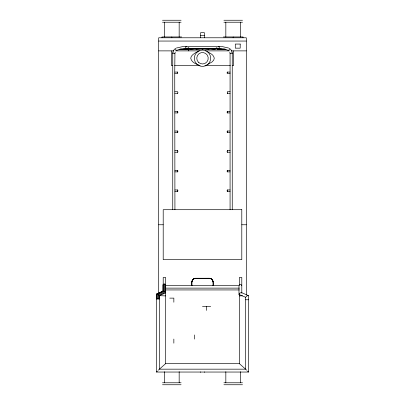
<?xml version="1.0" encoding="UTF-8"?>
<svg xmlns="http://www.w3.org/2000/svg" width="405" height="405" viewBox="0 0 405 405"><rect width="100%" height="100%" fill="white"/><g stroke="black" fill="none" stroke-linecap="round" stroke-linejoin="round"><path stroke-width="0.61" d="M213.06 285.672C213.693 282.953 213.101 278.26 209.441 278.26L195.559 278.26C191.838 278.215 191.195 282.898 191.859 285.672M192.355 280.113L191.859 281.966L192.937 279.344L191.97 281.49L191.94 285.672M192.684 279.759L194.172 278.62L195.559 278.346L209.927 278.291L211.643 279.096M246.599 370.16L245.602 369.168L245.602 297.265L238.975 294.47L239.694 293.159L241.37 292.542L248.478 295.67L248.478 372.043L156.522 372.043L156.522 294.136L163.256 290.972L164.926 291.544L165.66 292.856L159.398 295.67L159.398 369.168L158.401 370.16M174.925 93.277L177.714 93.277L177.916 92.472L177.689 91.722L174.925 91.722M174.925 112.924L177.714 112.924L177.916 112.124L177.689 111.37L174.925 111.37M174.925 132.577L177.714 132.577L177.916 131.772L177.689 131.018L174.925 131.018M174.925 152.224L177.714 152.224L177.916 151.419L177.689 150.67L174.925 150.67M174.925 171.872L177.714 171.872L177.916 171.067L177.689 170.318L174.925 170.318M174.925 191.519L177.714 191.519L177.916 190.72L177.689 189.965L174.925 189.965M172.743 209.704L172.743 53.035L173.198 51.243L174.16 49.607L175.492 48.428L175.826 49.972L176.307 50.367L176.884 50.038M174.925 209.704L174.737 72.824L174.925 53.369L175.213 52.23M210.403 278.387L209.441 278.346L209.922 278.296M230.075 72.075L227.311 72.075L227.083 72.824L227.286 73.629L230.075 73.629M230.075 111.37L227.311 111.37L227.083 112.124L227.286 112.924L230.075 112.924M230.075 131.018L227.311 131.018L227.083 131.772L227.286 132.577L230.075 132.577M230.075 150.67L227.311 150.67L227.083 151.419L227.286 152.224L230.075 152.224M230.075 170.318L227.311 170.318L227.083 171.067L227.286 171.872L230.075 171.872M230.075 189.965L227.311 189.965L227.083 190.72L227.286 191.519L230.075 191.519M216.797 48.676L217.014 47.825L216.24 47.901L215.698 48.706M245.602 297.265L247.485 295.574L248.478 295.67M239.34 285.672L165.66 285.672L165.539 284.791L164.926 284.148L164.055 283.986L163.256 284.371L162.83 285.155L162.83 291.301L156.522 294.136M218.341 46.965L218.665 46.524L222.279 46.595L228.653 48.048M211.648 279.091L213.02 281.004L213.141 285.672M186.644 48.311L185.895 48.676L185.566 48.241L185.92 46.499L219.08 46.499L219.434 48.241L218.695 48.706L218.356 48.311M239.087 285.328L239.694 284.68L240.565 284.512L241.37 284.892L241.795 285.672M212.063 279.344L213.141 281.966L212.377 279.713M156.522 372.043L157.515 371.051M177.344 72.409L177.689 72.075L177.714 73.629L174.925 73.629M177.344 111.709L177.689 111.37M177.344 131.357L177.689 131.018M177.344 151.004L177.689 150.67M177.344 170.657L177.689 170.318M177.344 190.304L177.689 189.965M165.66 363.619L159.398 369.168L245.602 369.168L239.34 363.619L165.66 363.619L165.66 277.486L163.205 277.486L163.205 285.039M162.83 291.301L163.256 290.972L163.256 284.371M230.075 91.722L227.311 91.722L227.286 93.277L227.64 93.023M227.286 112.924L227.64 112.671M227.286 132.577L227.64 132.319M227.286 152.224L227.64 151.966M227.286 171.872L227.64 171.619M227.286 191.519L227.64 191.266M193.357 279.096L195.559 278.26L194.137 278.539M198.177 51.546L195.696 52.589L192.917 54.559L191.307 56.335L190.725 58.244C191.332 61.99 195.372 63.787 198.516 64.896M206.823 64.942L212.083 61.93L213.693 60.153L214.275 58.244C213.86 54.786 210.266 53.323 207.633 51.865M176.347 48.048L182.721 46.595L186.335 46.524L186.659 46.965M177.228 50.164L180.19 49.283M232.257 53.095L230.075 53.369L229.787 52.23M195.929 49.238L202.5 48.423L206.216 48.539M189.302 48.706L188.76 47.901L187.986 47.825L188.203 48.676M215.698 48.863L202.5 48.423L189.808 49.238L215.192 49.238L202.5 48.423L198.784 48.539M184.553 49.238L188.269 49.071M189.505 49.015L202.5 48.423L215.688 48.914M180.519 49.238L188.057 48.959M189.312 48.914L202.5 48.423L215.495 49.015M239.34 295.903L242.473 295.787M180.498 49.157L188.041 48.904M189.302 48.863L202.5 48.423L209.071 49.238M180.215 49.142L181.455 49.101M182.69 49.061L188.264 48.878M189.499 48.838L194.451 48.681M231.842 53.04L232.257 53.035L232.257 209.704M162.516 20.25L181.081 20.25M223.919 20.25L242.484 20.25M162.516 22.224L181.081 22.224M223.919 22.224L242.484 22.224M200.617 35.417L204.383 35.417M181.622 36.956L161.975 36.956L161.975 37.776M223.378 36.956L243.025 36.956L243.025 37.776M158.699 41.052L246.301 41.052M179 49.238L188.057 49.238M216.943 49.238L226 49.238M158.699 50.878L173.826 50.878M175.557 50.878L199.513 50.878M205.487 50.878L229.443 50.878M231.174 50.878L246.301 50.878M172.449 65.615L171.391 65.615L171.391 50.878M174.666 65.615L200.1 65.615M204.9 65.615L230.334 65.615M232.551 65.615L233.609 65.615L233.609 50.878M174.925 72.075L177.689 72.075M227.286 93.277L230.075 93.277M158.699 224.76L163.205 224.76M241.795 224.76L246.301 224.76M165.66 288.127L239.34 288.127M165.66 289.94L239.34 289.94M169.751 298.126L173.846 298.126L173.846 302.216M156.522 298.946L159.398 298.946M245.602 299.761L248.478 299.761M202.5 306.312L210.686 306.312M162.516 382.776L181.081 382.776M223.919 382.776L242.484 382.776M162.516 384.75L181.081 384.75M223.919 384.75L242.484 384.75M172.743 53.035L173.158 53.04M174.925 53.369L172.743 53.095M210.549 48.681L215.5 48.838M216.736 48.878L222.31 49.061M223.545 49.101L224.785 49.142M216.958 48.904L224.502 49.157M216.943 48.959L224.481 49.238M165.66 295.903L159.398 295.67L158.401 294.475L156.796 293.873L156.796 298.946M216.731 49.071L220.447 49.238M209.911 278.377L211.253 278.827M224.81 49.283L227.772 50.164M177.36 93.023L177.714 93.277M177.36 112.671L177.714 112.924M177.36 132.319L177.714 132.577M177.36 151.966L177.714 152.224M177.36 171.619L177.714 171.872M177.36 191.266L177.714 191.519M227.311 72.075L227.656 72.409M227.311 111.37L227.656 111.709M227.311 131.018L227.656 131.357M227.311 150.67L227.656 151.004M227.311 170.318L227.656 170.657M227.311 189.965L227.656 190.304M247.485 371.051L248.478 372.043M193.352 279.091L193.747 278.827M228.116 50.038L228.288 50.392L229.174 49.972L229.508 48.428L230.84 49.607L231.802 51.243L232.257 53.035M246.301 295.103L246.301 37.776L158.699 37.776L158.699 293.524M241.795 293.21L241.795 277.486L239.34 277.486L239.34 285.054M240.57 22.224L240.57 36.956M240.57 371.724L240.57 382.776M239.34 294.03L239.34 363.619M238.975 286.208L238.975 294.47M233.199 36.956L233.199 37.776M230.075 53.369L230.075 209.704M225.833 22.224L225.833 36.956M225.833 371.724L225.833 382.776M206.596 306.312L206.596 310.407M204.383 37.776L204.383 32.678L200.617 32.678L200.617 37.776M204.383 371.891L204.383 372.322M202.5 48.423L202.5 49.238M200.617 371.891L200.617 372.322M194.314 334.965L194.314 339.061M188.76 47.901L188.76 50.878M179.167 22.224L179.167 36.956M179.167 371.724L179.167 382.776M173.846 339.061L173.846 343.151M171.801 36.956L171.801 37.776M165.539 284.791L165.539 292.228L159.119 295.113L159.119 298.946M164.926 284.148L164.926 291.544L158.401 294.475L158.401 298.946M164.43 22.224L164.43 36.956M164.43 371.724L164.43 382.776M164.055 283.986L164.055 291.063L157.515 294L157.515 298.946M240.2 44.064L235.29 44.064L235.29 48.16L240.2 48.16L240.2 44.064M241.795 209.704L163.205 209.704L163.205 259.645L241.795 259.645L241.795 209.704M198.41 65.326A8.181 8.181 0 0 0 210.681 58.244A8.181 8.181 0 0 0 198.41 51.162A8.181 8.181 0 0 0 198.41 65.326M198.45 62.299A5.731 5.731 0 0 0 208.033 59.727A5.731 5.731 0 0 0 201.017 52.711A5.731 5.731 0 0 0 198.45 62.299"/></g></svg>
